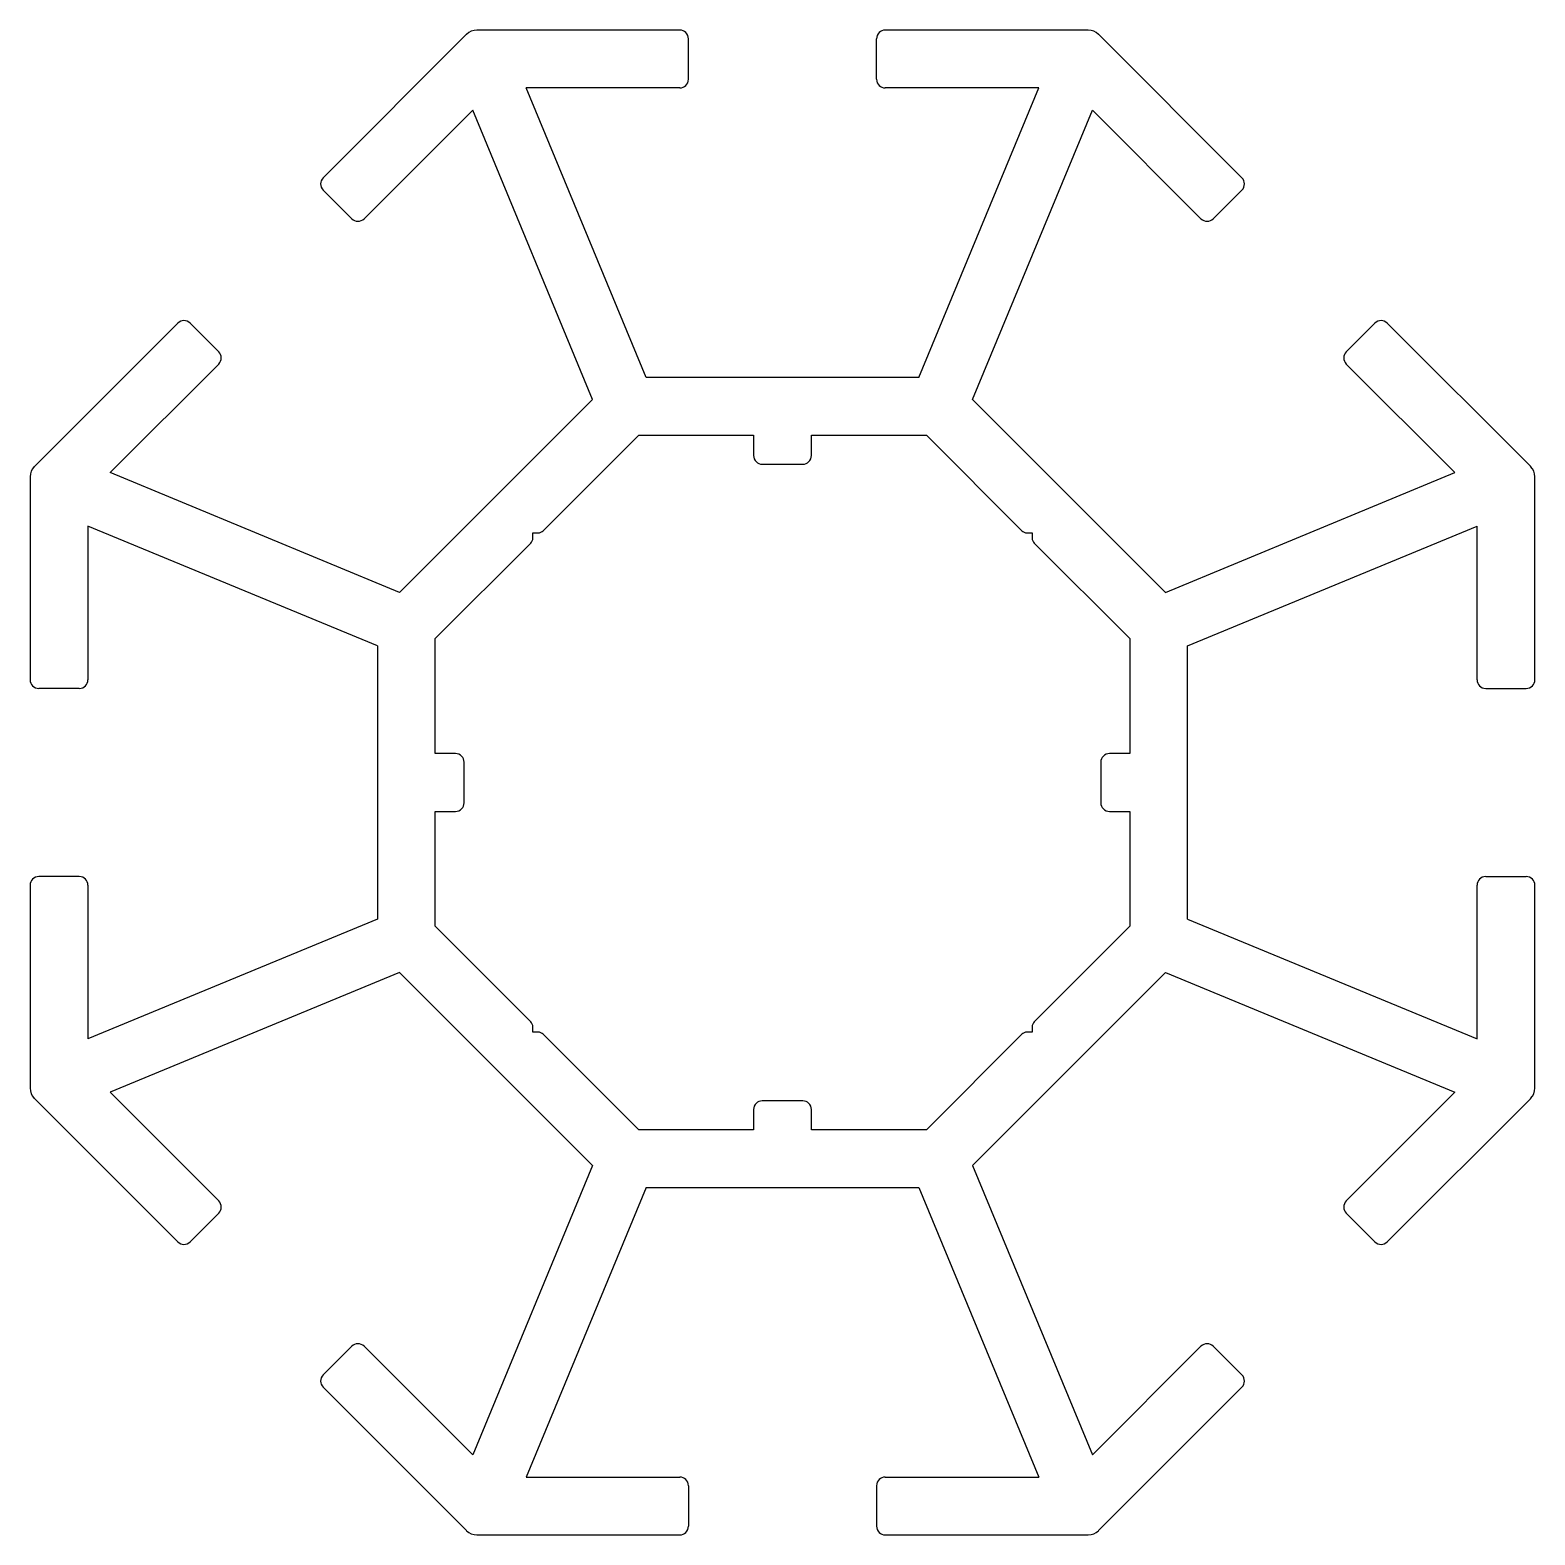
# Model space of a CAD drawing. Extents: x 1635.4 to 1687.4, y 2494.8 to 2546.8.
import ezdxf

# ---------------------------------------------------------------- set-up
doc = ezdxf.new("R2010")
doc.units = 0
doc.layers.get('0').update_dxf_attribs({"linetype": 'CONTINUOUS'})

msp = doc.modelspace()

# ---------------------------------------------------------------- linework, layer by layer
for p, q in [((1650.478, 2546.642), (1645.52, 2541.683)), ((1657.844, 2546.788), (1650.832, 2546.788)), ((1658.144, 2545.088), (1658.144, 2546.488)), ((1664.644, 2545.088), (1664.644, 2546.488)), ((1671.957, 2546.788), (1664.944, 2546.788)), ((1677.269, 2541.683), (1672.31, 2546.642)), ((1656.678, 2534.788), (1652.535, 2544.788)), ((1657.844, 2544.788), (1652.535, 2544.788)), ((1670.253, 2544.788), (1664.944, 2544.788)), ((1666.111, 2534.788), (1670.253, 2544.788)), ((1650.688, 2544.023), (1646.934, 2540.269)), ((1654.83, 2534.023), (1650.688, 2544.023)), ((1667.958, 2534.023), (1672.101, 2544.023)), ((1675.854, 2540.269), (1672.101, 2544.023)), ((1646.51, 2540.269), (1645.52, 2541.259)), ((1676.279, 2540.269), (1677.269, 2541.259)), ((1640.499, 2536.663), (1635.541, 2531.704)), ((1641.913, 2535.673), (1640.923, 2536.663)), ((1680.875, 2535.673), (1681.865, 2536.663)), ((1687.248, 2531.704), (1682.289, 2536.663)), ((1641.913, 2535.248), (1638.159, 2531.495)), ((1684.629, 2531.495), (1680.875, 2535.248)), ((1666.111, 2534.788), (1656.678, 2534.788)), ((1654.83, 2534.023), (1648.159, 2527.352)), ((1674.629, 2527.352), (1667.958, 2534.023)), ((1653.123, 2529.488), (1656.424, 2532.788)), ((1656.424, 2532.788), (1660.394, 2532.788)), ((1660.394, 2532.788), (1660.394, 2532.088)), ((1662.394, 2532.088), (1662.394, 2532.788)), ((1662.394, 2532.788), (1666.365, 2532.788)), ((1666.365, 2532.788), (1669.665, 2529.488)), ((1648.159, 2527.352), (1638.159, 2531.495)), ((1660.694, 2531.788), (1662.094, 2531.788)), ((1674.629, 2527.352), (1684.629, 2531.495)), ((1635.394, 2531.351), (1635.394, 2524.338)), ((1687.394, 2524.338), (1687.394, 2531.351)), ((1637.394, 2529.647), (1637.394, 2524.338)), ((1647.394, 2525.505), (1637.394, 2529.647)), ((1652.767, 2529.235), (1652.767, 2529.415)), ((1652.767, 2529.415), (1652.947, 2529.415)), ((1669.842, 2529.415), (1670.021, 2529.415)), ((1670.021, 2529.415), (1670.021, 2529.235)), ((1675.394, 2525.505), (1685.394, 2529.647)), ((1685.394, 2524.338), (1685.394, 2529.647)), ((1649.394, 2525.759), (1652.694, 2529.059)), ((1670.094, 2529.059), (1673.394, 2525.759)), ((1649.394, 2521.788), (1649.394, 2525.759)), ((1673.394, 2525.759), (1673.394, 2521.788)), ((1647.394, 2525.505), (1647.394, 2516.071)), ((1675.394, 2516.071), (1675.394, 2525.505)), ((1637.094, 2524.038), (1635.694, 2524.038)), ((1685.694, 2524.038), (1687.094, 2524.038)), ((1650.094, 2521.788), (1649.394, 2521.788)), ((1650.394, 2520.088), (1650.394, 2521.488)), ((1672.394, 2521.488), (1672.394, 2520.088)), ((1673.394, 2521.788), (1672.694, 2521.788)), ((1649.394, 2515.818), (1649.394, 2519.788)), ((1649.394, 2519.788), (1650.094, 2519.788)), ((1672.694, 2519.788), (1673.394, 2519.788)), ((1673.394, 2519.788), (1673.394, 2515.818)), ((1637.094, 2517.538), (1635.694, 2517.538)), ((1685.694, 2517.538), (1687.094, 2517.538)), ((1635.394, 2517.238), (1635.394, 2510.226)), ((1637.394, 2517.238), (1637.394, 2511.929)), ((1685.394, 2511.929), (1685.394, 2517.238)), ((1687.394, 2510.226), (1687.394, 2517.238)), ((1647.394, 2516.071), (1637.394, 2511.929)), ((1652.694, 2512.517), (1649.394, 2515.818)), ((1673.394, 2515.818), (1670.094, 2512.517)), ((1675.394, 2516.071), (1685.394, 2511.929)), ((1648.159, 2514.224), (1638.159, 2510.082)), ((1648.159, 2514.224), (1654.83, 2507.553)), ((1667.958, 2507.553), (1674.629, 2514.224)), ((1674.629, 2514.224), (1684.629, 2510.082)), ((1652.767, 2512.161), (1652.767, 2512.341)), ((1652.947, 2512.161), (1652.767, 2512.161)), ((1670.021, 2512.161), (1669.842, 2512.161)), ((1670.021, 2512.341), (1670.021, 2512.161)), ((1656.424, 2508.788), (1653.123, 2512.088)), ((1669.665, 2512.088), (1666.365, 2508.788)), ((1638.159, 2510.082), (1641.913, 2506.328)), ((1680.875, 2506.328), (1684.629, 2510.082)), ((1635.541, 2509.872), (1640.499, 2504.914)), ((1662.094, 2509.788), (1660.694, 2509.788)), ((1682.289, 2504.914), (1687.248, 2509.872)), ((1660.394, 2509.488), (1660.394, 2508.788)), ((1662.394, 2508.788), (1662.394, 2509.488)), ((1660.394, 2508.788), (1656.424, 2508.788)), ((1666.365, 2508.788), (1662.394, 2508.788)), ((1654.83, 2507.553), (1650.688, 2497.553)), ((1667.958, 2507.553), (1672.101, 2497.553)), ((1656.678, 2506.788), (1652.535, 2496.788)), ((1656.678, 2506.788), (1666.111, 2506.788)), ((1666.111, 2506.788), (1670.253, 2496.788)), ((1641.913, 2505.903), (1640.923, 2504.914)), ((1680.875, 2505.903), (1681.865, 2504.914)), ((1646.51, 2501.307), (1645.52, 2500.317)), ((1646.934, 2501.307), (1650.688, 2497.553)), ((1672.101, 2497.553), (1675.854, 2501.307)), ((1676.279, 2501.307), (1677.269, 2500.317)), ((1645.52, 2499.893), (1650.478, 2494.935)), ((1672.31, 2494.935), (1677.269, 2499.893)), ((1652.535, 2496.788), (1657.844, 2496.788)), ((1664.944, 2496.788), (1670.253, 2496.788)), ((1658.144, 2496.488), (1658.144, 2495.088)), ((1664.644, 2496.488), (1664.644, 2495.088)), ((1650.832, 2494.788), (1657.844, 2494.788)), ((1664.944, 2494.788), (1671.957, 2494.788))]:
    msp.add_line(p, q)
for centre, radius, start, end in [((1650.832, 2546.288), 0.5, 90, 135), ((1657.844, 2546.488), 0.3, 0, 90), ((1664.944, 2546.488), 0.3, 90, 180), ((1671.957, 2546.288), 0.5, 45, 90), ((1657.844, 2545.088), 0.3, 270, 360), ((1664.944, 2545.088), 0.3, 180, 270), ((1645.732, 2541.471), 0.3, 135, 225), ((1677.057, 2541.471), 0.3, 315, 45), ((1646.722, 2540.481), 0.3, 225, 315), ((1676.067, 2540.481), 0.3, 225, 315), ((1640.711, 2536.45), 0.3, 45, 135), ((1682.077, 2536.45), 0.3, 45, 135), ((1641.701, 2535.461), 0.3, 315, 45), ((1681.087, 2535.461), 0.3, 135, 225), ((1660.694, 2532.088), 0.3, 180, 270), ((1662.094, 2532.088), 0.3, 270, 0), ((1635.894, 2531.351), 0.5, 135, 180), ((1686.894, 2531.351), 0.5, 0, 45), ((1652.947, 2529.665), 0.25, 270, 315), ((1669.842, 2529.665), 0.25, 225, 270), ((1652.517, 2529.235), 0.25, 315, 360), ((1670.271, 2529.235), 0.25, 180, 225), ((1635.694, 2524.338), 0.3, 180, 270), ((1637.094, 2524.338), 0.3, 270, 360), ((1685.694, 2524.338), 0.3, 180, 270), ((1687.094, 2524.338), 0.3, 270, 360), ((1650.094, 2521.488), 0.3, 0, 90), ((1672.694, 2521.488), 0.3, 90, 180), ((1650.094, 2520.088), 0.3, 270, 360), ((1672.694, 2520.088), 0.3, 180, 270), ((1635.694, 2517.238), 0.3, 90, 180), ((1637.094, 2517.238), 0.3, 0, 90), ((1685.694, 2517.238), 0.3, 90, 180), ((1687.094, 2517.238), 0.3, 0, 90), ((1652.517, 2512.341), 0.25, 0, 45), ((1652.947, 2511.911), 0.25, 45, 90), ((1669.842, 2511.911), 0.25, 90, 135), ((1670.271, 2512.341), 0.25, 135, 180), ((1635.894, 2510.226), 0.5, 180, 225), ((1686.894, 2510.226), 0.5, 315, 360), ((1660.694, 2509.488), 0.3, 90, 180), ((1662.094, 2509.488), 0.3, 0, 90), ((1641.701, 2506.116), 0.3, 315, 45), ((1681.087, 2506.116), 0.3, 135, 225), ((1640.711, 2505.126), 0.3, 225, 315), ((1682.077, 2505.126), 0.3, 225, 315), ((1646.722, 2501.095), 0.3, 45, 135), ((1676.067, 2501.095), 0.3, 45, 135), ((1645.732, 2500.105), 0.3, 135, 225), ((1677.057, 2500.105), 0.3, 315, 45), ((1657.844, 2496.488), 0.3, 0, 90), ((1664.944, 2496.488), 0.3, 90, 180), ((1657.844, 2495.088), 0.3, 270, 0), ((1664.944, 2495.088), 0.3, 180, 270), ((1650.832, 2495.288), 0.5, 225, 270), ((1671.957, 2495.288), 0.5, 270, 315)]:
    msp.add_arc(centre, radius, start, end)

doc.saveas('drawing.dxf')
